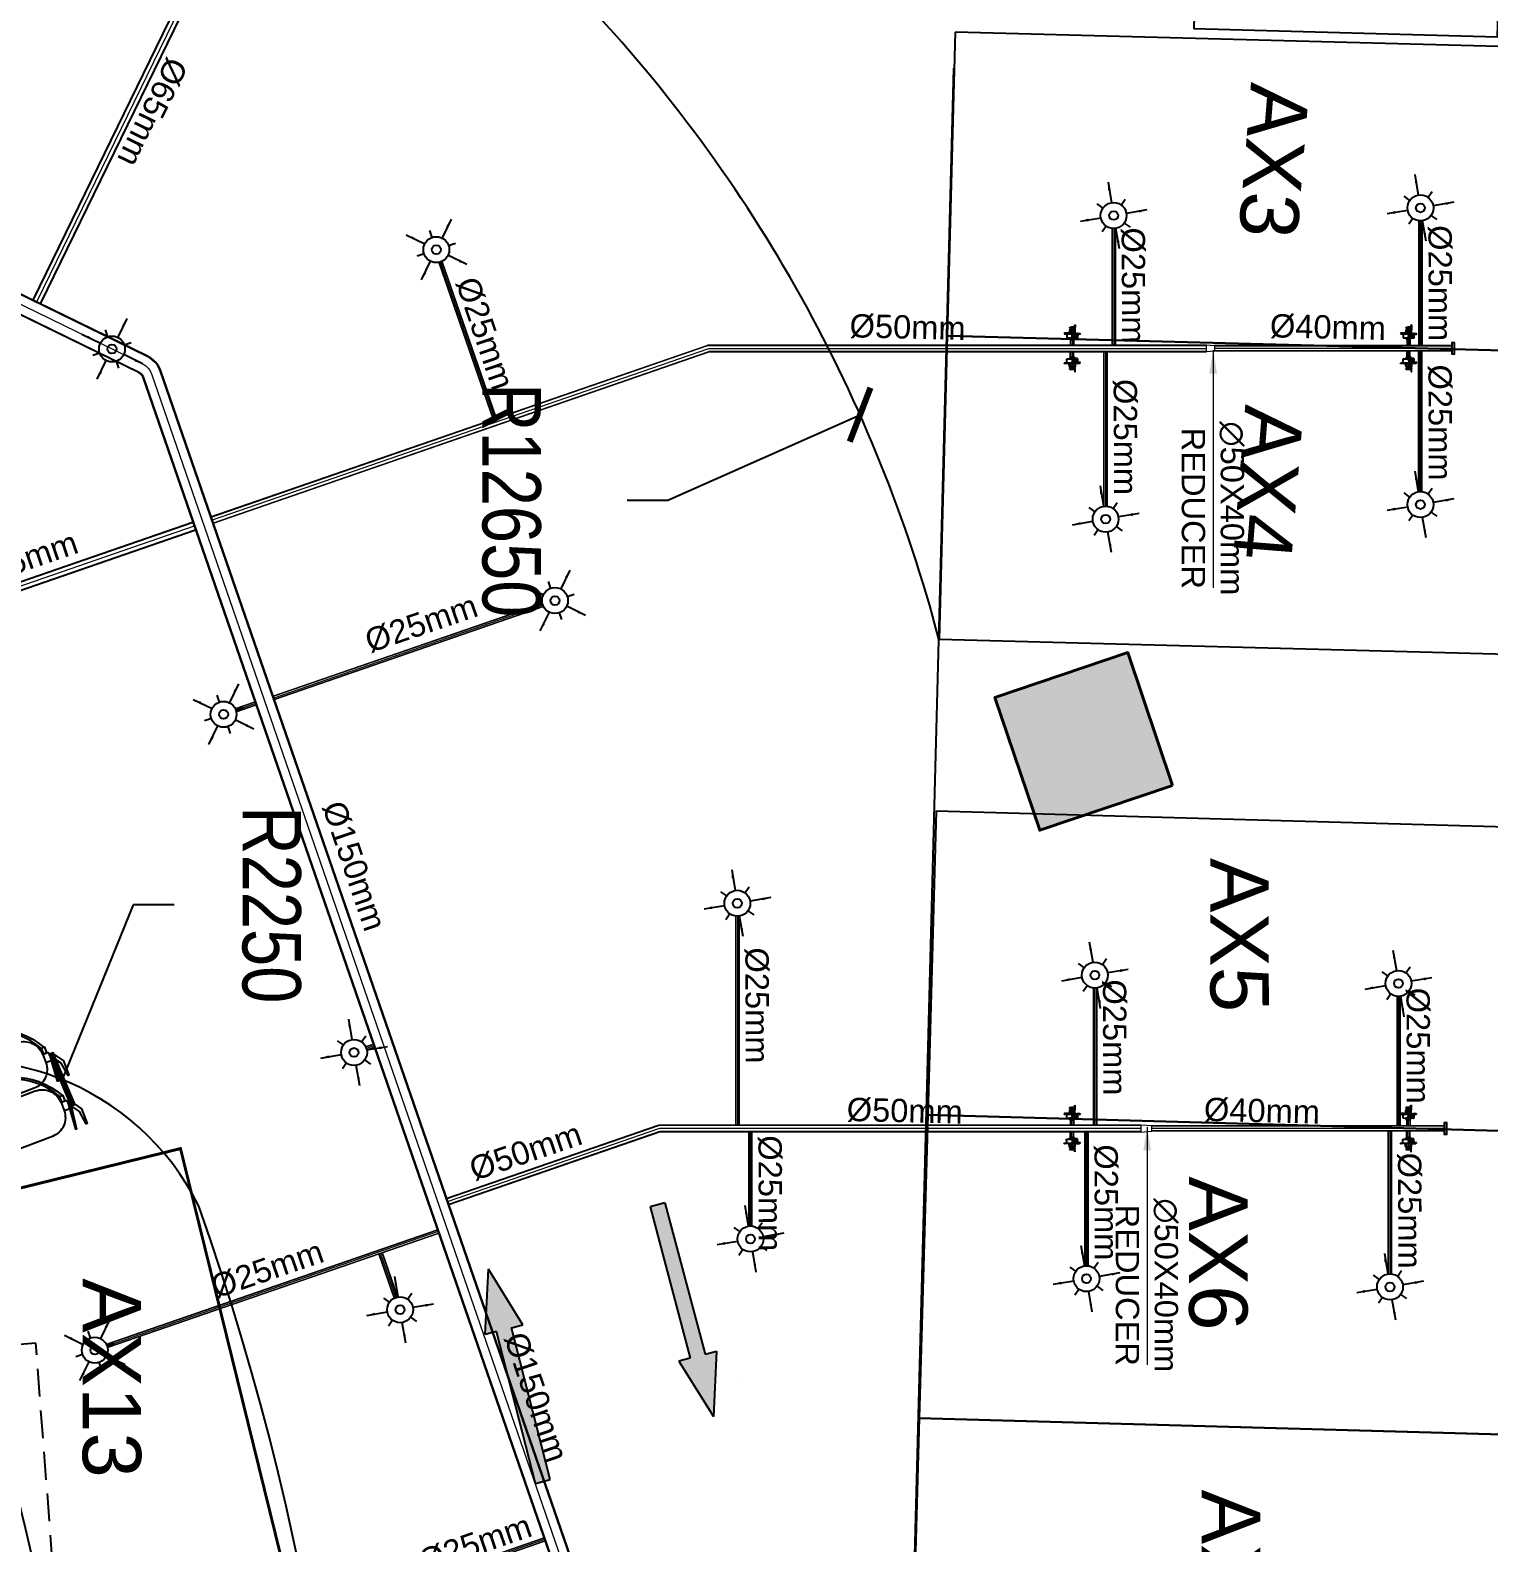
# Model space of a CAD drawing. Header units: inches. Extents: x 257070 to 799932, y -17980 to 269260.
# Drawn here: x 350351 to 362840, y 47336 to 60287 of the extents above; entities that cross this region are included whole.
import ezdxf

# ---------------------------------------------------------------- set-up
doc = ezdxf.new("R2010")
doc.units = ezdxf.units.IN
doc.header["$MEASUREMENT"] = 0
doc.header["$PDMODE"] = 99
doc.header["$PDSIZE"] = 100
doc.linetypes.add('CB_B2_AP$0$Str_00-04$0$HIDDEN4', pattern=[2.38125, 1.5875, -0.79375])
for name, color, linetype in [('0-AES-F-SPRINKLER', 10, 'Continuous'), ('0-F-AES-FIRE EXTINGUISHER', 1, 'Continuous'), ('2 wheeler barrier', 170, 'Continuous'), ('basement1_AP$0$A-_ROAD----_E-_-', 2, 'Continuous'), ('DSP_MISCELANEOUS', 252, 'Continuous'), ('DSP_WALL', 7, 'Continuous'), ('RETAIL', 40, 'Continuous')]:
    doc.layers.add(name, color=color, linetype=linetype)
for name, color, linetype, lineweight in [('0-AES-F-SPRINKLER PIPE', 10, 'Continuous', 15), ('07--DIM-2', 2, 'Continuous', 25), ('E--CONCRETE-4', 4, 'Continuous', 40), ('E--CONCRETE-SHADE', 253, 'Continuous', 20), ('M--TILING-2', 252, 'Continuous', 18)]:
    doc.layers.add(name, color=color, linetype=linetype, lineweight=lineweight)
doc.layers.add('A', color=7, linetype='Continuous', true_color=0x469d8b)
doc.layers.add('D', color=7, linetype='Continuous', true_color=0x0096c5)
doc.styles.add('CG', font='GOTHICB.TTF')
doc.styles.get("Standard").update_dxf_attribs({"font": 'arial.ttf'})
doc.styles.add('TEXT style 175', font='GOTHIC.TTF')
doc.styles.add('TEXT style 75', font='ARIALN.TTF')
doc.dimstyles.new('75', dxfattribs={"dimscale": 1.5, "dimtxt": 200, "dimasz": 113, "dimexe": 113, "dimexo": 0, "dimgap": 25, "dimtad": 0, "dimdec": 0, "dimrnd": 5, "dimzin": 0, "dimdsep": 46, "dimtxsty": 'TEXT style 75', "dimblk": 'ARCHTICK', "dimcen": 0.09, "dimdle": 113, "dimclrd": 8, "dimclre": 8, "dimclrt": 256, "dimadec": 0, "dimazin": 0, "dimtfac": 1, "dimtdec": 0, "dimtofl": 0, "dimtmove": 1, "dimatfit": 3, "dimldrblk": 'OPEN90', "dimfxl": 0, "dimtolj": 1, "dimtzin": 0, "dimarcsym": 0})
doc.dimstyles.new('ISO-25', dxfattribs={"dimtxt": 2.5, "dimasz": 2.5, "dimexe": 1.25, "dimexo": 0.625, "dimtad": 1, "dimtxsty": 'Standard', "dimcen": 2.5, "dimadec": 0, "dimazin": 0, "dimtfac": 1, "dimtmove": 0, "dimatfit": 3, "dimfxl": 1, "dimarcsym": 0})
doc.dimstyles.new('PLUMBING', dxfattribs={"dimscale": 100, "dimtxt": 1.8, "dimasz": 1.6, "dimexe": 1, "dimexo": 1, "dimgap": 0.5, "dimtad": 2, "dimdec": 0, "dimzin": 0, "dimdsep": 46, "dimtxsty": 'Standard', "dimcen": 1, "dimdle": 1, "dimclrd": 7, "dimclre": 7, "dimclrt": 256, "dimadec": 0, "dimazin": 0, "dimtfac": 1, "dimtdec": 0, "dimtmove": 2, "dimatfit": 3, "dimfxl": 1, "dimtolj": 1, "dimtzin": 0, "dimlwd": -1, "dimlwe": -1, "dimarcsym": 0})

# ---------------------------------------------------------------- blocks, each defined once
blk = doc.blocks.new('axa parking')
at = {"layer": 'RETAIL', "color": 8}
blk.add_lwpolyline([(-98837, 1157627), (-96237, 1157627), (-96237, 1162827), (-98837, 1162827)], close=True, dxfattribs=at)
blk = doc.blocks.new('_ArchTick')
at = {"color": 0, "linetype": 'ByBlock', "const_width": 0.15}
blk.add_lwpolyline([(-0.5, -0.5), (0.5, 0.5)], dxfattribs=at)
blk = doc.blocks.new('*D357')
at = {"layer": '07--DIM-2', "color": 251, "lineweight": -2, "ltscale": 1000, "transparency": 16777216}
for p, q in [((351232, 52798), (350624, 51302)), ((351582, 52798), (351232, 52798)), ((349774, 49210), (349774, 49210)), ((349774, 49210), (349774, 49210))]:
    blk.add_line(p, q, dxfattribs=at)
at = {"layer": 'DEFPOINTS', "color": 0, "ltscale": 1000, "transparency": 16777216}
for p in [(350624, 51302, 0), (349774, 49210, 0)]:
    blk.add_point(p, dxfattribs=at)
at = {"layer": '07--DIM-2', "color": 251, "lineweight": -2, "ltscale": 1000, "transparency": 16777216, "xscale": 350, "yscale": 350, "zscale": 350, "rotation": 247.8817463616638}
blk.add_blockref('_ArchTick', (350624, 51302), dxfattribs=at)
at = {"layer": '07--DIM-2', "ltscale": 1000, "transparency": 16777216, "insert": (352415, 52798), "char_height": 500, "attachment_point": 5, "rotation": 270, "style": 'TEXT style 75'}
blk.add_mtext('\\A1;R2250', dxfattribs=at)
blk = doc.blocks.new('_Open90')
at = {"color": 0, "linetype": 'ByBlock', "lineweight": -2}
for p, q in [((-0.5, 0.5), (0, 0)), ((0, 0), (-1, 0)), ((0, 0), (-0.5, -0.5))]:
    blk.add_line(p, q, dxfattribs=at)
blk = doc.blocks.new('*D362')
at = {"layer": '07--DIM-2', "color": 251, "lineweight": -2, "ltscale": 1000, "transparency": 16777216}
for p, q in [((355812, 56262), (357457, 56995)), ((355462, 56262), (355812, 56262))]:
    blk.add_line(p, q, dxfattribs=at)
at = {"layer": 'DEFPOINTS', "color": 0, "ltscale": 1000, "transparency": 16777216}
for p in [(357457, 56995, 0), (345904, 51852, 0)]:
    blk.add_point(p, dxfattribs=at)
at = {"layer": '07--DIM-2', "color": 251, "lineweight": -2, "ltscale": 1000, "transparency": 16777216, "xscale": 350, "yscale": 350, "zscale": 350, "rotation": 23.99701041078941}
blk.add_blockref('_ArchTick', (357457, 56995), dxfattribs=at)
at = {"layer": '07--DIM-2', "ltscale": 1000, "transparency": 16777216, "insert": (354470, 56262), "char_height": 500, "attachment_point": 5, "rotation": 270, "style": 'TEXT style 75'}
blk.add_mtext('\\A1;R12650', dxfattribs=at)
blk = doc.blocks.new('basement1_AP$0$AR-DIR-A')
h = blk.add_hatch()
h.set_pattern_fill('ANSI31', color=8)
h.paths.add_polyline_path([(158, -458), (26, -458), (26, -1800), (-74, -1800), (92, -2335), (258, -1800), (158, -1800)])
at = {"layer": 'DSP_MISCELANEOUS', "color": 8}
for p, q in [((158, -458), (26, -458)), ((26, -458), (26, -1800)), ((158, -458), (158, -1800)), ((26, -1800), (-74, -1800)), ((-74, -1800), (92, -2335)), ((258, -1800), (92, -2335)), ((158, -1800), (258, -1800))]:
    blk.add_line(p, q, dxfattribs=at)
blk = doc.blocks.new('A$C3CA070F1')
at = {"layer": '0-AES-F-SPRINKLER'}
h = blk.add_hatch(dxfattribs=at)
h.set_pattern_fill('ANSI31', color=3, scale=0.196883, angle=-34.2335, style=0)
h.set_pattern_definition([(100.766483, (49937.1607, 174049.7081), (1.474466316, 0.280375668), [])])
edge = h.paths.add_edge_path()
edge.add_line((-1, 85), (-1, 84))
edge.add_line((-1, 84), (-6, 84))
edge.add_ellipse((-7, 82), major_axis=(-1.42, -0.27), ratio=1, start_angle=257, end_angle=315)
edge.add_line((-8, 83), (-15, 72))
edge.add_ellipse((-12, 70), major_axis=(-4.25, -0.81), ratio=1, start_angle=-45, end_angle=45)
edge.add_line((-14, 66), (14, 47))
edge.add_line((14, 47), (13, 46))
edge.add_line((13, 46), (-15, 65))
edge.add_ellipse((-12, 70), major_axis=(-5.52, -1.05), ratio=1, start_angle=-45, end_angle=45, ccw=False)
edge.add_line((-16, 73), (-9, 84))
edge.add_ellipse((-7, 82), major_axis=(-2.69, -0.51), ratio=1, start_angle=257, end_angle=315, ccw=False)
edge.add_line((-6, 85), (-1, 85))
h = blk.add_hatch(dxfattribs=at)
h.set_pattern_fill('ANSI31', color=3, scale=0.196883, angle=-124.2335, style=0)
h.set_pattern_definition([(190.766483, (49937.1607, 174049.7081), (-0.280375668, 1.474466316), [])])
edge = h.paths.add_edge_path()
edge.add_line((-1, 54), (7, 48))
edge.add_line((7, 48), (8, 49))
edge.add_line((8, 49), (0, 55))
edge.add_ellipse((-2, 52), major_axis=(-0.69, 3.63), ratio=1, start_angle=315, end_angle=405)
edge.add_line((-6, 54), (-14, 41))
edge.add_ellipse((-11, 39), major_axis=(-0.69, 3.63), ratio=1, start_angle=45, end_angle=135)
edge.add_line((-13, 36), (-9, 33))
edge.add_ellipse((-10, 32), major_axis=(-0.27, 1.42), ratio=1, start_angle=225, end_angle=315, ccw=False)
edge.add_line((-9, 31), (-10, 30))
edge.add_line((-10, 30), (-8, 29))
edge.add_line((-8, 29), (-7, 30))
edge.add_ellipse((-10, 32), major_axis=(-3.3, -0.63), ratio=1, start_angle=135, end_angle=225)
edge.add_line((-8, 35), (-12, 38))
edge.add_ellipse((-11, 39), major_axis=(-1.75, -0.33), ratio=1, start_angle=-45, end_angle=45, ccw=False)
edge.add_line((-13, 40), (-4, 53))
edge.add_ellipse((-2, 52), major_axis=(-1.75, -0.33), ratio=1, start_angle=225, end_angle=315, ccw=False)
at = {"layer": '0-AES-F-SPRINKLER', "color": 3}
for p, q in [((-98, 39), (-97, 43)), ((-98, 38), (-98, 39)), ((-98, 39), (-98, 39)), ((-98, 39), (-98, 39)), ((-98, 37), (-98, 38)), ((-98, 38), (-98, 38)), ((-98, 38), (-98, 38)), ((-98, 38), (-98, 38)), ((-98, 38), (-98, 38)), ((-98, 38), (-98, 38)), ((-98, 38), (-98, 38)), ((-98, 38), (-98, 38)), ((-98, 38), (-98, 38)), ((-98, 38), (-98, 38)), ((-96, 37), (-98, 37)), ((-98, 37), (-98, 37)), ((-98, 37), (-98, 37)), ((-98, 37), (-98, 37)), ((-98, 37), (-98, 37)), ((-98, 37), (-98, 37)), ((-98, 37), (-98, 37)), ((-98, 37), (-98, 37)), ((-98, 37), (-98, 37)), ((-98, 37), (-98, 37)), ((-98, 37), (-98, 37)), ((-98, 37), (-98, 37)), ((-98, 37), (-98, 37)), ((-98, 37), (-98, 37)), ((-98, 37), (-98, 37)), ((-98, 37), (-98, 37)), ((-98, 37), (-98, 37)), ((-97, 37), (-98, 37)), ((-98, 37), (-98, 37)), ((-98, 37), (-98, 37)), ((-98, 37), (-98, 37)), ((-98, 37), (-98, 37)), ((-98, 37), (-98, 37)), ((-98, 37), (-98, 37)), ((-98, 37), (-98, 37)), ((-98, 37), (-98, 37)), ((-98, 37), (-98, 37)), ((-98, 37), (-98, 37)), ((-98, 37), (-98, 37)), ((-98, 37), (-98, 37)), ((-98, 37), (-98, 37)), ((-97, 45), (-79, 71)), ((-96, 40), (-97, 40)), ((-97, 40), (-97, 40)), ((-97, 40), (-97, 40)), ((-97, 40), (-97, 39)), ((-97, 39), (-97, 39)), ((-97, 39), (-97, 39)), ((-97, 39), (-97, 39)), ((-97, 39), (-97, 39)), ((-97, 39), (-97, 39)), ((-97, 39), (-97, 39)), ((-97, 39), (-97, 39)), ((-97, 39), (-97, 38)), ((-97, 38), (-97, 38)), ((-97, 38), (-97, 38)), ((-97, 38), (-97, 38)), ((-97, 38), (-97, 38)), ((-97, 38), (-97, 38)), ((-97, 38), (-97, 38)), ((-97, 38), (-97, 38)), ((-97, 38), (-97, 38)), ((-97, 38), (-97, 38)), ((-97, 38), (-97, 38)), ((-97, 38), (-97, 37)), ((-97, 37), (-97, 37)), ((-97, 37), (-97, 37)), ((-97, 37), (-97, 37)), ((-95, 46), (-96, 42)), ((-96, 42), (-96, 42)), ((-96, 42), (-96, 41)), ((-96, 41), (-96, 41)), ((-96, 41), (-96, 41)), ((-96, 41), (-96, 41)), ((-96, 41), (-96, 41)), ((-96, 41), (-96, 41)), ((-96, 41), (-96, 41)), ((-96, 41), (-96, 41)), ((-96, 41), (-96, 41)), ((-96, 41), (-96, 40)), ((-96, 40), (-96, 40)), ((-96, 40), (-96, 40)), ((-96, 40), (-96, 40)), ((-96, 40), (-96, 40)), ((-95, 37), (-96, 37)), ((-96, 37), (-96, 37)), ((-96, 37), (-96, 37)), ((-96, 37), (-96, 37)), ((-96, 37), (-96, 37)), ((-94, 38), (-95, 38)), ((-95, 38), (-95, 38)), ((-95, 38), (-95, 38)), ((-95, 38), (-95, 38)), ((-95, 38), (-95, 38)), ((-95, 38), (-95, 38)), ((-95, 38), (-95, 38)), ((-95, 38), (-95, 38)), ((-95, 38), (-95, 38)), ((-95, 38), (-95, 37)), ((-95, 37), (-95, 37)), ((-95, 37), (-95, 37)), ((-95, 37), (-95, 37)), ((-95, 37), (-95, 37)), ((-95, 37), (-95, 37)), ((-95, 37), (-95, 37)), ((-95, 37), (-95, 37)), ((-95, 37), (-95, 37)), ((-95, 37), (-95, 37)), ((-95, 37), (-95, 37)), ((-95, 37), (-95, 37)), ((-95, 37), (-95, 37)), ((-95, 37), (-95, 37)), ((-95, 37), (-95, 37)), ((-95, 37), (-95, 37)), ((-95, 37), (-95, 37)), ((-94, 88), (-93, 90)), ((-72, 73), (-94, 88)), ((-94, 43), (-94, 48)), ((-93, 43), (-94, 43)), ((-94, 43), (-94, 43)), ((-94, 43), (-94, 43)), ((-94, 43), (-94, 43)), ((-94, 43), (-94, 43)), ((-94, 43), (-94, 41)), ((-94, 43), (-94, 43)), ((-94, 43), (-94, 43)), ((-94, 43), (-94, 43)), ((-94, 43), (-94, 43)), ((-94, 43), (-94, 43)), ((-94, 43), (-94, 43)), ((-94, 43), (-94, 43)), ((-94, 43), (-94, 43)), ((-94, 43), (-94, 43)), ((-94, 43), (-94, 43)), ((-94, 43), (-94, 43)), ((-94, 41), (-94, 41)), ((-94, 41), (-94, 41)), ((-94, 41), (-94, 41)), ((-94, 41), (-94, 41)), ((-94, 41), (-94, 41)), ((-94, 41), (-94, 41)), ((-94, 41), (-94, 41)), ((-94, 41), (-94, 40)), ((-94, 40), (-94, 40)), ((-94, 40), (-94, 40)), ((-94, 40), (-94, 40)), ((-94, 40), (-94, 40)), ((-94, 40), (-94, 40)), ((-94, 40), (-94, 40)), ((-94, 40), (-94, 40)), ((-94, 40), (-94, 39)), ((-94, 39), (-94, 39)), ((-94, 39), (-94, 39)), ((-94, 39), (-94, 39)), ((-94, 39), (-94, 39)), ((-94, 39), (-94, 39)), ((-94, 39), (-94, 39)), ((-94, 39), (-94, 39)), ((-94, 39), (-94, 38)), ((-93, 90), (-59, 67)), ((-93, 47), (-93, 49)), ((-91, 47), (-93, 43)), ((-93, 46), (-93, 47)), ((-92, 46), (-93, 46)), ((-93, 46), (-93, 46)), ((-93, 46), (-93, 46)), ((-93, 46), (-93, 46)), ((-93, 46), (-93, 46)), ((-93, 46), (-93, 46)), ((-93, 46), (-93, 46)), ((-93, 46), (-93, 46)), ((-93, 46), (-93, 46)), ((-93, 46), (-93, 46)), ((-93, 46), (-93, 46)), ((-93, 46), (-93, 46)), ((-93, 46), (-93, 46)), ((-93, 46), (-93, 46)), ((-93, 46), (-93, 46)), ((-93, 46), (-93, 46)), ((-93, 46), (-93, 46)), ((-93, 46), (-93, 46)), ((-93, 46), (-93, 46)), ((-93, 46), (-93, 46)), ((-91, 42), (-93, 43)), ((-93, 43), (-93, 43)), ((-93, 43), (-93, 43)), ((-93, 43), (-93, 43)), ((-93, 43), (-93, 43)), ((-93, 43), (-93, 43)), ((-93, 43), (-93, 43)), ((-93, 43), (-93, 43)), ((-93, 43), (-93, 43)), ((-93, 43), (-93, 43)), ((-93, 43), (-93, 43)), ((-93, 43), (-93, 43)), ((-93, 43), (-93, 43)), ((-93, 43), (-93, 43)), ((-93, 43), (-93, 43)), ((-93, 43), (-93, 43)), ((-93, 43), (-93, 43)), ((-93, 43), (-93, 43)), ((-93, 43), (-93, 43)), ((-93, 43), (-93, 43)), ((-93, 43), (-93, 43)), ((-93, 43), (-93, 43)), ((-93, 43), (-93, 43)), ((-85, 66), (-92, 55)), ((-90, 50), (-92, 46)), ((-92, 46), (-92, 46)), ((-92, 46), (-92, 46)), ((-92, 46), (-92, 46)), ((-92, 46), (-92, 46)), ((-92, 46), (-92, 46)), ((-90, 47), (-91, 47)), ((-90, 43), (-91, 42)), ((-91, 42), (-91, 42)), ((-91, 42), (-91, 42)), ((-91, 42), (-91, 42)), ((-91, 42), (-91, 42)), ((-91, 42), (-91, 42)), ((-91, 42), (-91, 42)), ((-91, 42), (-91, 42)), ((-91, 42), (-91, 42)), ((-91, 42), (-91, 42)), ((-91, 42), (-91, 42)), ((-91, 42), (-91, 42)), ((-91, 42), (-91, 42)), ((-91, 42), (-91, 42)), ((-91, 42), (-91, 42)), ((-91, 42), (-91, 42)), ((-88, 57), (-90, 49)), ((-89, 54), (-90, 51)), ((-90, 50), (-90, 50)), ((-88, 47), (-90, 43)), ((-90, 47), (-88, 47)), ((-90, 43), (-90, 43)), ((-90, 43), (-90, 43)), ((-90, 43), (-90, 43)), ((-89, 55), (-89, 55)), ((-88, 46), (-88, 47)), ((-87, 59), (-87, 59)), ((-87, 59), (-87, 59)), ((-86, 57), (-87, 49)), ((-87, 49), (-83, 28)), ((-85, 58), (-85, 58)), ((-77, 43), (-85, 49)), ((-83, 28), (-60, 9)), ((-77, 70), (-82, 63)), ((-80, 66), (-82, 67)), ((-45, 31), (-81, -23)), ((-78, 63), (-80, 65)), ((-79, 71), (-77, 70)), ((-71, 26), (-79, 31)), ((-57, 13), (-79, 28)), ((-70, 64), (-78, 63)), ((-78, -29), (-40, 27)), ((-69, 55), (-75, 59)), ((-66, 54), (-74, 42)), ((-74, 42), (-71, 26)), ((-73, 44), (-71, 43)), ((-69, 47), (-72, 43)), ((-71, 43), (-70, 43)), ((-71, 26), (-55, 15)), ((-70, 43), (-66, 49)), ((-66, 50), (-68, 52)), ((-61, 65), (-67, 69)), ((-62, 66), (-67, 65)), ((-50, 57), (-66, 54)), ((-66, 49), (-66, 50)), ((-47, 28), (-63, 40)), ((-59, 67), (-61, 65)), ((-57, 67), (-60, 66)), ((-60, 44), (-42, 32)), ((-50, 57), (-58, 62)), ((-19, 46), (-57, 67)), ((-17, 37), (-55, 63)), ((-29, 42), (-50, 57)), ((-13, 9), (-45, 31)), ((-36, 42), (-44, 30)), ((-43, 33), (-35, 46)), ((-39, -30), (-13, 9)), ((-37, 25), (-28, 38)), ((-35, 41), (-36, 42)), ((-32, 32), (-35, 39)), ((-30, 52), (-16, 73)), ((-29, 20), (-17, 37)), ((-28, 38), (-26, 40)), ((-21, 32), (-28, 37)), ((-23, 16), (-12, 33)), ((-1, 26), (-23, -9)), ((-22, 15), (-12, 31)), ((-9, 32), (-21, 14)), ((2, 24), (-20, -11)), ((-20, -8), (-1, 22)), ((-17, 37), (-19, 46)), ((-19, 13), (-10, 29)), ((-7, 30), (-18, 12)), ((-17, 37), (-17, 37)), ((4, 22), (-17, -13)), ((-17, -10), (1, 20)), ((-16, 73), (-9, 84)), ((-16, 11), (-7, 27)), ((-8, 83), (-15, 72)), ((13, 46), (-15, 65)), ((-4, 28), (-15, 10)), ((-1, 84), (-14, 66)), ((-14, 66), (14, 47)), ((-6, 54), (-14, 41)), ((-12, 33), (-14, 33)), ((-14, -15), (7, 20)), ((-14, -12), (4, 18)), ((-13, 40), (-4, 53)), ((-13, 36), (-9, 33)), ((-13, 9), (-4, 24)), ((-2, 34), (-12, 41)), ((-8, 35), (-12, 38)), ((-12, 31), (-12, 33)), ((-9, 32), (-12, 31)), ((7, 16), (-11, -13)), ((-10, 29), (-9, 32)), ((-9, 31), (-10, 30)), ((-7, 30), (-10, 29)), ((-10, 30), (-8, 29)), ((9, 17), (-10, -14)), ((-9, -13), (9, 13)), ((-8, 29), (-7, 30)), ((8, 49), (-7, 27)), ((-7, 27), (-7, 30)), ((-4, 28), (-7, 27)), ((-6, 85), (-1, 85)), ((-1, 84), (-6, 84)), ((5, 44), (-5, 51)), ((-4, 24), (-4, 28)), ((-1, 26), (-4, 24)), ((-1, 85), (-1, 84)), ((-1, 54), (7, 48)), ((13, 46), (-1, 25)), ((-1, 22), (-1, 26)), ((2, 24), (-1, 22)), ((8, 49), (0, 55)), ((1, 20), (2, 24)), ((4, 22), (1, 20)), ((4, 18), (4, 22)), ((7, 20), (4, 18)), ((7, 48), (8, 49)), ((7, 16), (7, 20)), ((9, 17), (7, 16)), ((9, 15), (9, 17)), ((14, 47), (13, 46)), ((-82, -25), (-80, -30)), ((-80, -30), (-78, -29)), ((-66, -11), (-39, -30)), ((-23, -7), (-23, -9)), ((-23, -9), (-20, -8)), ((-20, -8), (-20, -11)), ((-20, -11), (-17, -10)), ((-17, -10), (-17, -13)), ((-17, -13), (-14, -12)), ((-14, -12), (-14, -15)), ((-14, -15), (-11, -13)), ((-11, -13), (-11, -14)), ((-11, -14), (-11, -14))]:
    blk.add_line(p, q, dxfattribs=at)
for centre, major_axis, start_param, end_param in [((-95, 43), (-0.41, 2.13), 0.784914, 1.034983), ((-95, 43), (-2.74, -0.52), -0.560204, -0.324923), ((-93, 46), (-0.51, 2.68), 0.787914, 1.247507), ((-93, 48), (-1.75, -0.33), -0.775969, -0.160442), ((-91, 54), (-0.29, 1.52), 0.785398, 2.356194), ((-92, 49), (-0.33, 1.74), 0.791774, 1.412986), ((-89, 55), (-0.103, 0.54), 0.916881, 1.969618), ((-93, 51), (-3.09, -0.59), 2.526084, 2.789089), ((-95, 50), (-5.72, -1.09), 2.374727, 2.798549), ((-91, 55), (-0.33, 1.74), 4.197625, 4.773282), ((-84, 57), (-3.79, -0.72), -0.784768, -0.363877), ((-93, 50), (-5.72, -1.09), 2.377207, 2.798549), ((-80, 54), (-1.57, 8.26), 0.010205, 0.785398), ((-84, 56), (-0.35, 1.85), 0.785501, 1.132999), ((-83, 65), (-1.52, -0.29), 3.926991, 5.497787), ((-80, 54), (-5.9, -1.12), 4.155645, 5.497787), ((-80, 54), (-8.26, -1.57), 4.155621, 4.722594), ((-75, 68), (-8.26, -1.57), 1.014052, 3.151797), ((-75, 63), (-2.79, -0.53), -0.113999, 0.093951), ((-75, 68), (-1.12, 5.9), 2.584882, 5.497787), ((-75, 46), (-0.53, 2.79), 2.356194, 3.926991), ((-75, 68), (-1.57, 8.26), 4.722594, 5.497787), ((-70, 53), (-2.79, -0.53), 2.356194, 3.926991), ((-65, 44), (-3.72, -0.71), -0.403281, 1.321745), ((-65, 44), (-0.71, 3.72), 4.96144, 6.686466), ((-65, 37), (-0.56, 2.96), 5.497794, 6.034125), ((-59, 47), (-2.96, -0.56), 0.24906, 0.785391), ((-60, 60), (-2.83, -0.54), 3.926991, 4.712389), ((-33, 40), (-0.45, 2.36), 0.803442, 1.867502), ((-30, 39), (-2.79, -0.53), 2.356194, 3.926991), ((-24, 39), (-0.53, 2.79), 5.497787, 7.068583), ((-12, 70), (-5.52, -1.05), -0.785398, 0.785398), ((-15, 35), (-0.54, 2.83), 0.785398, 3.403392), ((-12, 70), (-4.25, -0.81), -0.785398, 0.785398), ((-11, 39), (-0.69, 3.63), 0.785398, 2.356194), ((-11, 39), (-1.75, -0.33), -0.785398, 0.785398), ((-7, 82), (-2.69, -0.51), 4.485496, 5.497787), ((-10, 32), (-0.27, 1.42), 3.926991, 5.497787), ((-7, 82), (-1.42, -0.27), 4.485496, 5.497787), ((-10, 32), (-3.3, -0.63), 2.356194, 3.926991), ((-2, 52), (-0.69, 3.63), 5.497787, 7.068583), ((-2, 52), (-1.75, -0.33), 3.926991, 5.497787), ((6, 14), (-0.54, 2.83), 3.926991, 4.712389), ((-79, -24), (-0.51, 2.69), 0.785398, 1.797689), ((-11, -11), (-2.83, -0.54), 1.570796, 2.356194)]:
    blk.add_ellipse(centre, major_axis=major_axis, ratio=1, start_param=start_param, end_param=end_param, dxfattribs=at)
at = {"layer": '0-AES-F-SPRINKLER', "color": 3, "extrusion": (0, 0, -1)}
for centre, major_axis, start_param, end_param in [((-86, 47), (-0.53, 2.79), -0.113999, 0.785398), ((-77, 34), (-0.54, 2.83), 3.926991, 4.712389)]:
    blk.add_ellipse(centre, major_axis=major_axis, ratio=1, start_param=start_param, end_param=end_param, dxfattribs=at)
blk = doc.blocks.new('A$C38B57D14')
at = {"color": 1}
for points in [[(331, 896), (325, 904), (325, 916), (402, 968), (508, 968), (508, 962), (412, 947), (356, 908), (345, 896), (331, 896)], [(356, 908), (519, 886), (518, 881), (345, 896)]]:
    blk.add_lwpolyline(points, dxfattribs=at)
blk.add_lwpolyline([(270, 858, 0.380099), (48, 245), (37, 237, -0.385151), (270, 877)], format="xyb", dxfattribs=at)
for points in [[(311, 851), (370, 851, -0.414214), (507, 714), (507, 42), (174, 42), (174, 714, -0.414214)], [(311, 851), (370, 851), (370, 882, 0.414214), (356, 896), (325, 896, 0.414214), (311, 882)], [(161, 42), (521, 42, -0.414214), (529, 34), (529, 0), (153, 0), (153, 34, -0.414214)]]:
    blk.add_lwpolyline(points, format="xyb", close=True, dxfattribs=at)
for points in [[(311, 882), (270, 882), (270, 856), (311, 856)], [(325, 896), (356, 896), (356, 921), (325, 921)], [(35, 235), (51, 247), (89, 211), (55, 187)]]:
    blk.add_lwpolyline(points, close=True, dxfattribs=at)
blk.add_circle((341, 908), 7.79, dxfattribs=at)
at = {"color": 7, "style": 'CG'}
blk.add_text('ABC', height=88.5, dxfattribs=at).set_placement((211, 364))
blk = doc.blocks.new('A$C1C2B0A82')
at = {"color": 1}
for points in [[(414, 1120), (407, 1130), (407, 1145), (503, 1209), (635, 1209), (636, 1202), (516, 1184), (446, 1135), (431, 1120), (414, 1120)], [(446, 1135), (649, 1108), (648, 1102), (431, 1120)]]:
    blk.add_lwpolyline(points, dxfattribs=at)
blk.add_lwpolyline([(338, 1073, 0.380099), (61, 306), (47, 296, -0.385151), (338, 1096)], format="xyb", dxfattribs=at)
for points in [[(389, 1064), (463, 1064, -0.414214), (634, 893), (634, 52), (218, 52), (218, 893, -0.414214)], [(389, 1064), (463, 1064), (463, 1103, 0.414214), (446, 1120), (407, 1120, 0.414214), (389, 1103)], [(201, 52), (651, 52, -0.414214), (661, 42), (661, 0), (191, 0), (191, 42, -0.414214)]]:
    blk.add_lwpolyline(points, format="xyb", close=True, dxfattribs=at)
for points in [[(389, 1103), (338, 1103), (338, 1070), (389, 1070)], [(407, 1120), (446, 1120), (446, 1151), (407, 1151)], [(44, 294), (64, 308), (111, 264), (69, 234)]]:
    blk.add_lwpolyline(points, close=True, dxfattribs=at)
blk.add_circle((426, 1135), 9.74, dxfattribs=at)
at = {"color": 7, "style": 'CG'}
blk.add_text('co2', height=110.6, dxfattribs=at).set_placement((264, 455))
blk = doc.blocks.new('*U603')
at = {"layer": '0-AES-F-SPRINKLER'}
for p, q in [((171672, 56809), (171672, 56871)), ((171562, 56699), (171500, 56699)), ((171783, 56699), (171845, 56699)), ((171672, 56588), (171672, 56526))]:
    blk.add_line(p, q, dxfattribs=at)
for radius in [111, 37.8]:
    blk.add_circle((171672, 56699), radius, dxfattribs=at)
at = {"layer": '0-AES-F-SPRINKLER PIPE'}
for points, override in [([(171468, 56903), (171594, 56777)], {"dimasz": 70, "dimtad": 0, "dimfxl": 13, "dimarcsym": 1}), ([(171877, 56903), (171751, 56777)], {"dimasz": 70, "dimtad": 0, "dimfxl": 13, "dimarcsym": 1}), ([(171468, 56494), (171594, 56620)], {"dimasz": 70, "dimtad": 0, "dimfxl": 13, "dimarcsym": 1}), ([(171877, 56494), (171751, 56620)], {"dimasz": 70, "dimgap": 0.625, "dimtad": 0, "dimfxl": 13, "dimarcsym": 1})]:
    blk.add_leader(points, dimstyle='ISO-25', override=override, dxfattribs=at)

msp = doc.modelspace()

# ---------------------------------------------------------------- hatches: boundary and pattern name
at = {"layer": 'E--CONCRETE-SHADE'}
msp.add_hatch(color=8, dxfattribs=at).paths.add_polyline_path([(360132.8, 53820.4), (359749.1, 54957.5), (358612.1, 54573.8), (358995.8, 53436.8)])

# ---------------------------------------------------------------- linework, layer by layer
at = {"layer": '0-AES-F-SPRINKLER PIPE', "ltscale": 1000}
for points in [[(362830, 65665.8), (354183.7, 65665.8, 0.2867798), (354090.6, 65607.7), (350372.1, 57981)], [(362830, 65659.8), (354183.7, 65659.8, 0.2867798), (354096, 65605), (350377.5, 57978.4)], [(362830, 65627.3), (354183.7, 65627.3, 0.2867798), (354125.2, 65590.8), (350406.7, 57964.1)], [(362830, 65594.8), (354183.7, 65594.8, 0.2867798), (354154.5, 65576.5), (350435.9, 57949.9)], [(362830, 65588.8), (354183.7, 65588.8, 0.2867798), (354159.8, 65573.9), (350441.3, 57947.3)]]:
    msp.add_lwpolyline(points, format="xyb", dxfattribs=at)
at = {"layer": '0-AES-F-SPRINKLER PIPE', "ltscale": 1000, "elevation": 0}
for points in [[(347688.4, 59197.7), (351314.4, 57429.8, -0.198641), (351390.4, 57343.9), (356479.7, 42619.6, -0.1609797), (356481, 42525.5), (352235.1, 29069.9, -0.1582105), (352181.4, 28994.5), (351046.4, 28153.9)], [(347721.3, 59265.1), (351347.3, 57497.2, -0.198641), (351461.3, 57368.4), (356550.6, 42644.1, -0.1609797), (356552.5, 42502.9), (352306.7, 29047.4, -0.1582105), (352226, 28934.3), (351091, 28093.6)], [(347724.5, 59271.9), (351350.5, 57503.9, -0.198641), (351468.4, 57370.9), (356557.7, 42646.6, -0.1609797), (356559.7, 42500.7), (352313.8, 29045.1, -0.1582105), (352230.5, 28928.2), (351095.5, 28087.6)], [(347652.2, 59123.6), (351278.2, 57355.6, -0.198641), (351312.4, 57317), (356401.7, 42592.7, -0.1609797), (356402.3, 42550.3), (352156.5, 29094.8, -0.1582105), (352132.3, 29060.8), (350997.3, 28220.2)], [(347655.5, 59130.3), (351281.5, 57362.4, -0.198641), (351319.5, 57319.4), (356408.8, 42595.1, -0.1609797), (356409.5, 42548.1), (352163.6, 29092.5, -0.1582105), (352136.7, 29054.8), (351001.7, 28214.1)], [(351893, 56119.6), (356143.7, 57588.8, -0.0833885), (356169.8, 57593.2), (360424.5, 57593.2)], [(351894.6, 56114.8), (356145.3, 57584, -0.0833885), (356169.8, 57588.2), (360424.5, 57588.2)], [(351902.8, 56091.2), (356153.5, 57560.4, -0.0833885), (356169.8, 57563.2), (360424.5, 57563.2)], [(351910.9, 56067.6), (356161.7, 57536.8, -0.0833885), (356169.8, 57538.2), (360424.5, 57538.2)], [(351912.6, 56062.9), (356163.3, 57532.1, -0.0833885), (356169.8, 57533.2), (360424.5, 57533.2)], [(359859.7, 50912.9), (355747.4, 50912.9, 0.0833885), (355721.2, 50908.5), (353919.9, 50285.9)], [(359859.7, 50907.9), (355747.4, 50907.9, 0.0833885), (355722.9, 50903.8), (353921.5, 50281.2)], [(359859.7, 50882.9), (355747.4, 50882.9, 0.0833885), (355731, 50880.2), (353929.7, 50257.6)], [(359859.7, 50857.9), (355747.4, 50857.9, 0.0833885), (355739.2, 50856.5), (353937.9, 50233.9)], [(359859.7, 50852.9), (355747.4, 50852.9, 0.0833885), (355740.8, 50851.8), (353939.5, 50229.2)]]:
    msp.add_lwpolyline(points, format="xyb", dxfattribs=at)
for points in [[(359613.1, 58590.3), (359613.1, 57593.2)], [(359616.1, 58589.9), (359616.1, 57593.2)], [(359628.6, 58589.2), (359628.6, 57593.2)], [(359641.1, 58589.9), (359641.1, 57593.2)], [(359644.1, 58590.3), (359644.1, 57593.2)], [(362240.1, 58655.8), (362240.1, 57587.2)], [(362243.1, 58655.5), (362243.1, 57587.2)], [(362255.6, 58654.8), (362255.6, 57587.2)], [(362268.1, 58655.5), (362268.1, 57587.2)], [(362271.1, 58655.8), (362271.1, 57587.2)], [(354314, 56956.4), (353849.7, 58299.9)], [(354316.9, 56957.4), (353852.6, 58300.5)], [(354328.7, 56961.4), (353864.7, 58303.9)], [(354340.5, 56965.5), (353876.3, 58308.6)], [(354343.3, 56966.5), (353879, 58310)], [(359256.9, 57637.6), (359256.9, 57587.2)], [(359259.9, 57637.5), (359259.9, 57587.2)], [(359272.4, 57637.2), (359272.4, 57587.2)], [(359284.9, 57636.8), (359284.9, 57587.2)], [(359287.9, 57636.7), (359287.9, 57587.2)], [(362137.4, 57637.6), (362137.4, 57587.2)], [(362140.4, 57637.5), (362140.4, 57587.2)], [(362152.9, 57637.2), (362152.9, 57587.2)], [(362165.4, 57636.8), (362165.4, 57587.2)], [(362168.4, 57636.7), (362168.4, 57587.2)], [(359256.9, 57488.7), (359256.9, 57539.2)], [(359259.9, 57488.8), (359259.9, 57539.2)], [(359272.4, 57489.2), (359272.4, 57539.2)], [(359284.9, 57489.5), (359284.9, 57539.2)], [(359287.9, 57489.6), (359287.9, 57539.2)], [(359544.7, 56210.7), (359544.7, 57533.2)], [(359547.7, 56211.1), (359547.7, 57533.2)], [(359560.2, 56211.8), (359560.2, 57533.2)], [(359572.7, 56211.1), (359572.7, 57533.2)], [(359575.7, 56210.7), (359575.7, 57533.2)], [(362521.4, 57587.2), (360492.3, 57587.2)], [(362521.4, 57583.2), (360492.3, 57583.2)], [(362521.4, 57563.2), (360492.3, 57563.2)], [(362521.4, 57543.2), (360492.3, 57543.2)], [(362521.4, 57539.2), (360492.3, 57539.2)], [(362137.4, 57488.7), (362137.4, 57539.2)], [(362140.4, 57488.8), (362140.4, 57539.2)], [(362152.9, 57489.2), (362152.9, 57539.2)], [(362165.4, 57489.5), (362165.4, 57539.2)], [(362168.4, 57489.6), (362168.4, 57539.2)], [(362240.1, 56335.2), (362240.1, 57539.1)], [(362243.1, 56335.5), (362243.1, 57539.1)], [(362255.6, 56336.3), (362255.6, 57539.1)], [(362268.1, 56335.5), (362268.1, 57539.1)], [(362271.1, 56335.2), (362271.1, 57539.1)], [(352433.4, 54586.7), (354735.9, 55382.6)], [(352434.3, 54583.9), (354736.5, 55379.6)], [(352438.4, 54572.1), (354739.9, 55367.5)], [(352442.5, 54560.2), (354744.7, 55356)], [(352443.5, 54557.4), (354746, 55353.3)], [(352105.9, 54480.4), (352270.6, 54537.3)], [(352107.2, 54477.7), (352271.5, 54534.5)], [(352112, 54466.1), (352275.6, 54522.7)], [(352115.4, 54454.1), (352279.7, 54510.9)], [(352116, 54451.1), (352280.7, 54508)], [(356391.2, 52701.8), (356391.2, 50912.9)], [(356394.2, 52701.4), (356394.2, 50912.9)], [(356406.7, 52700.7), (356406.7, 50912.9)], [(356419.2, 52701.4), (356419.2, 50912.9)], [(356422.2, 52701.8), (356422.2, 50912.9)], [(359452.9, 52086.6), (359452.9, 50912.9)], [(359455.9, 52086.2), (359455.9, 50912.9)], [(359468.4, 52085.5), (359468.4, 50912.9)], [(359480.9, 52086.2), (359480.9, 50912.9)], [(359483.9, 52086.6), (359483.9, 50912.9)], [(362051.9, 52015.7), (362051.9, 50906.9)], [(362054.9, 52015.3), (362054.9, 50906.9)], [(362067.4, 52014.6), (362067.4, 50906.9)], [(362079.9, 52015.3), (362079.9, 50906.9)], [(362082.9, 52015.7), (362082.9, 50906.9)], [(359255.6, 50957.3), (359255.6, 50912.9)], [(359258.6, 50957.3), (359258.6, 50912.9)], [(359271.1, 50956.9), (359271.1, 50912.9)], [(359283.6, 50956.6), (359283.6, 50912.9)], [(359286.6, 50956.5), (359286.6, 50912.9)], [(362456.1, 50906.9), (359953.8, 50906.9)], [(362456.1, 50902.9), (359953.8, 50902.9)], [(362135.2, 50957.3), (362135.2, 50906.9)], [(362138.2, 50957.3), (362138.2, 50906.9)], [(362150.7, 50956.9), (362150.7, 50906.9)], [(362163.2, 50956.6), (362163.2, 50906.9)], [(362166.2, 50956.5), (362166.2, 50906.9)], [(356503, 50047), (356503, 50852.9)], [(356506, 50047.4), (356506, 50852.9)], [(356518.5, 50048.1), (356518.5, 50852.9)], [(356531, 50047.4), (356531, 50852.9)], [(356534, 50047), (356534, 50852.9)], [(359255.6, 50808.5), (359255.6, 50852.9)], [(359258.6, 50808.6), (359258.6, 50852.9)], [(359271.1, 50808.9), (359271.1, 50852.9)], [(359283.6, 50809.3), (359283.6, 50852.9)], [(359286.6, 50809.3), (359286.6, 50852.9)], [(359380.5, 49707.2), (359380.5, 50852.9)], [(359383.5, 49707.5), (359383.5, 50852.9)], [(359396, 49708.2), (359396, 50852.9)], [(359408.5, 49707.5), (359408.5, 50852.9)], [(359411.5, 49707.2), (359411.5, 50852.9)], [(362456.1, 50882.9), (359953.8, 50882.9)], [(362456.1, 50862.9), (359953.8, 50862.9)], [(362456.1, 50858.9), (359953.8, 50858.9)], [(361979.5, 49636.2), (361979.5, 50858.9)], [(361982.5, 49636.6), (361982.5, 50858.9)], [(361995, 49637.3), (361995, 50858.9)], [(362007.5, 49636.6), (362007.5, 50858.9)], [(362010.5, 49636.2), (362010.5, 50858.9)], [(362135.2, 50808.5), (362135.2, 50858.9)], [(362138.2, 50808.6), (362138.2, 50858.9)], [(362150.7, 50808.9), (362150.7, 50858.9)], [(362163.2, 50809.3), (362163.2, 50858.9)], [(362166.2, 50809.3), (362166.2, 50858.9)], [(351002.4, 49036.1), (353833.8, 50014.7)], [(351003.7, 49033.4), (353834.7, 50011.9)], [(351008.5, 49021.8), (353838.8, 50000)], [(351011.9, 49009.7), (353842.9, 49988.2)], [(351012.5, 49006.8), (353843.9, 49985.4)], [(353468, 49430.1), (353336.7, 49810.1)], [(353470.7, 49431.5), (353339.5, 49811.1)], [(353482.3, 49436.2), (353351.3, 49815.1)], [(353494.3, 49439.6), (353363.1, 49819.2)], [(353497.3, 49440.3), (353366, 49820.2)], [(353617.2, 46987.8), (354745.2, 47377.7)], [(353618.5, 46985.1), (354746.2, 47374.8)], [(353623.3, 46973.5), (354750.3, 47363)], [(353626.7, 46961.4), (354754.4, 47351.2)], [(353627.3, 46958.5), (354755.3, 47348.4)]]:
    msp.add_lwpolyline(points, dxfattribs=at)
for points in [[(360492.3, 57587.2), (360492.3, 57539.2), (360424.5, 57533.2), (360424.5, 57593.2)], [(362550, 57613.6), (362521.4, 57613.6), (362521.4, 57512.7), (362550, 57512.7)], [(362544.3, 57607.9), (362527.1, 57607.9), (362527.1, 57518.4), (362544.3, 57518.4)], [(359953.8, 50906.9), (359859.7, 50912.9), (359859.7, 50853), (359953.8, 50858.9)], [(362484.8, 50933.3), (362456.1, 50933.3), (362456.1, 50832.5), (362484.8, 50832.5)], [(362479.1, 50927.6), (362461.8, 50927.6), (362461.8, 50838.2), (362479.1, 50838.2)]]:
    msp.add_lwpolyline(points, close=True, dxfattribs=at)
at = {"layer": '0-AES-F-SPRINKLER PIPE', "ltscale": 1000}
for points in [[(351741.3, 56076.1), (339713.8, 51919)], [(351743.3, 56070.5), (339715.7, 51913.3)], [(351753.9, 56039.8), (339726.3, 51882.6)], [(351764.5, 56009), (339737, 51851.8)], [(351766.5, 56003.4), (339738.9, 51846.2)], [(353222.9, 51585.2), (353283.7, 51606.2)], [(353224.3, 51582.5), (353284.7, 51603.4)], [(353229, 51570.9), (353288.7, 51591.5)], [(353232.5, 51558.9), (353292.8, 51579.7)], [(353233.1, 51555.9), (353293.8, 51576.9)]]:
    msp.add_lwpolyline(points, dxfattribs=at)
at = {"layer": '2 wheeler barrier', "color": 8, "ltscale": 1000, "const_width": 25, "elevation": 0}
msp.add_lwpolyline([(349452.7, 50173.1), (351637.5, 50711), (353072, 44885), (350887.2, 44347.1)], close=True, dxfattribs=at)
at = {"layer": 'A', "color": 8, "ltscale": 1000, "elevation": 0}
msp.add_lwpolyline([(348856.8, 51071), (340648.2, 48301.2, -0.5269947), (331366.7, 30407.3), (332242.5, 21798.7, 0.5085007), (348856.8, 51071, 2.4611086)], format="xyb", dxfattribs=at)
at = {"layer": 'basement1_AP$0$A-_ROAD----_E-_-', "color": 8, "elevation": 0}
msp.add_lwpolyline([(355186.6, 70577.4, 0.2424183), (348024.2, 59942.4, 0.2350956)], format="xyb", dxfattribs=at)
msp.add_lwpolyline([(357665, 37320.2), (358260.9, 59961.6)], dxfattribs=at)
at = {"layer": 'basement1_AP$0$A-_ROAD----_E-_-', "color": 8}
for centre, radius, start, end in [((345903.6, 51851.6, 0), 12645.9, 14.75553, 43.46973), ((349773.9, 49210.3, 0), 2258.2, 26.54087, 111.02501), ((329843.3, 42439.4, 0), 23288.8, 333.07718, 19.51561)]:
    msp.add_arc(centre, radius, start, end, dxfattribs=at)
at = {"layer": 'DSP_WALL', "color": 8, "ltscale": 3.5}
for radius, start, end in [(21026.8, 275.96564, 24.82218), (20826.8, 276.51506, 24.32853)]:
    msp.add_arc((329879.4, 42491, 0), radius, start, end, dxfattribs=at)
at = {"layer": 'E--CONCRETE-4', "color": 8, "elevation": 0}
msp.add_lwpolyline([(360132.8, 53820.4), (359749.1, 54957.5), (358612.1, 54573.8), (358995.8, 53436.8)], close=True, dxfattribs=at)
at = {"layer": 'RETAIL', "color": 8, "linetype": 'CB_B2_AP$0$Str_00-04$0$HIDDEN4', "ltscale": 150, "elevation": 0}
msp.add_lwpolyline([(345213.9, 48645.9), (345412.8, 46053.5), (350597.5, 46451.3), (350398.7, 49043.7)], close=True, dxfattribs=at)

# ---------------------------------------------------------------- block references
at = {"color": 51, "extrusion": (-7.05686e-07, 1.85918e-06, 1), "rotation": 290.7851405285721}
msp.add_blockref('A$C1C2B0A82', (349481.6, 51091.3, -0.2), dxfattribs=at)
at = {"layer": '0-AES-F-SPRINKLER', "color": 7}
for p, rotation in [((306555.2, -114127.4, 0), 54.65193501553595), ((309182.2, -114061.9, 0), 54.65193501553595), ((463184.5, -85561.4, 0), 108.9424593604549), ((460407.3, -86412, 0), 108.9424593604549), ((309182.2, -116602.1, 0), 54.65193501553595), ((306486.8, -116726.5, 0), 54.65193501553595), ((464200.8, -88566.4, 0), 108.9424593604549), ((461363.2, -89540.2, 0), 108.9424593604549), ((303333.3, -120016, 0), 54.65193501553595), ((306395, -120631.1, 0), 54.65193501553595), ((308994, -120702.1, 0), 54.65193501553595), ((300050.9, -121292.8), 54.65193501553595), ((303445.1, -122890.2, 0), 54.65193501553595), ((306322.5, -123230.1, 0), 54.65193501553595), ((308921.6, -123301, 0), 54.65193501553595), ((300445.1, -123496.1, 0), 54.65193501553595), ((460259.8, -94984.6, 0), 108.9424593604549)]:
    msp.add_blockref('*U603', p, dxfattribs=dict(at, rotation=rotation))
at = {"layer": '0-AES-F-SPRINKLER', "ltscale": 1000, "rotation": 302.6702380125305}
for p in [(359272.4, 57637.2, 0), (362152.9, 57637.2, 0), (359271.1, 50956.9, 0), (362150.7, 50956.9, 0)]:
    msp.add_blockref('A$C3CA070F1', p, dxfattribs=at)
at = {"layer": '0-AES-F-SPRINKLER', "ltscale": 1000, "xscale": -1, "rotation": 237.3297619874694}
for p in [(359272.4, 57489.2, 0), (362152.9, 57489.2, 0), (359271.1, 50808.9, 0), (362150.7, 50808.9, 0)]:
    msp.add_blockref('A$C3CA070F1', p, dxfattribs=at)
at = {"layer": '0-F-AES-FIRE EXTINGUISHER', "color": 7, "extrusion": (-7.05686e-07, 1.85918e-06, 1), "xscale": 1.250000000000002, "yscale": 1.250000000000002, "zscale": 1.250000000000002, "rotation": 290.7851405285718}
msp.add_blockref('A$C38B57D14', (349325.4, 51502.8, -0.2), dxfattribs=at)
at = {"layer": 'DSP_MISCELANEOUS', "color": 8}
for p, rotation in [((355515.5, 50649.4, 0), 14.85514792930421), ((354942.9, 47440.1, 0), 194.3425554597966)]:
    msp.add_blockref('basement1_AP$0$AR-DIR-A', p, dxfattribs=dict(at, rotation=rotation))
at = {"layer": 'M--TILING-2', "color": 8}
for p, rotation in [((295837, 1225322.4, 0), 178.436720998334), ((-801556.8, -8076.5, 0), 268.4924457286644), ((-801625.2, -10675.6, 0), 268.4924457286644), ((-801821.9, -12954.1, 0), 268.4038442968013), ((-801894.4, -15553, 0), 268.4038442968013), ((-801966.8, -18152, 0), 268.4038442968013)]:
    msp.add_blockref('axa parking', p, dxfattribs=dict(at, rotation=rotation))

# ---------------------------------------------------------------- texts
at = {"layer": '0-AES-F-SPRINKLER PIPE', "color": 7, "linetype": 'Continuous', "lineweight": -3, "ltscale": 0.9, "char_height": 200, "attachment_point": 2}
for s, insert, width, rotation in [('%%C65mm', (351489.8, 59538.8), 685.774, 243.76439), ('%%C25mm', (359898.1, 58102, 0), 685.774, 270.1922), ('%%C25mm', (362525.1, 58121.7, 0), 685.774, 270.1922), ('%%C25mm', (354341.7, 57724.6, 0), 685.774, 288.82422), ('%%C50mm', (357866.4, 57846.2, 0), 685.774, 358.62892), ('%%C40mm', (361465.8, 57846.2, 0), 685.774, 358.62892), ('%%C25mm', (362525.1, 56928.6, 0), 685.774, 270.1922), ('%%C25mm', (359829.7, 56804.1, 0), 685.774, 270.1922), ('∅50X40mm\\PREDUCER', (360745, 56193.3, 0), 1474.715, 270), ('%%C65mm', (350243.8, 55845.7), 685.774, 18.82422), ('%%C25mm', (353666.1, 55304, 0), 685.774, 18.82422), ('%%C150mm', (353222.8, 53164.3, 0), 685.774, 288.82422), ('%%C25mm', (356676.2, 51937, 0), 685.774, 270.1922), ('%%C25mm', (359737.9, 51663.3, 0), 685.774, 270.1922), ('%%C25mm', (362336.9, 51592.4, 0), 685.774, 270.1922), ('%%C50mm', (357842, 51136, 0), 685.774, 358.62892), ('%%C40mm', (360900.9, 51136, 0), 685.774, 358.62892), ('%%C50mm', (354560, 50782.7, 0), 685.774, 18.82422), ('%%C25mm', (356788, 50328.6, 0), 685.774, 270.1922), ('%%C25mm', (359665.5, 50251, 0), 685.774, 270.1922), ('%%C25mm', (362264.5, 50180.1, 0), 685.774, 270.1922), ('∅50X40mm\\PREDUCER', (360180.1, 49540.6, 0), 1474.715, 270), ('%%C25mm', (352347.3, 49775.4, 0), 685.774, 18.82422), ('%%C150mm', (354780.7, 48615.8, 0), 685.774, 288.82422), ('%%C25mm', (354128.6, 47425.8, 0), 685.774, 18.82422)]:
    msp.add_mtext(s, dxfattribs=dict(at, insert=insert, width=width, rotation=rotation))
at = {"layer": '2 wheeler barrier', "color": 8, "ltscale": 1000, "insert": (356435.3, 48714.9), "char_height": 4, "attachment_point": 1, "style": 'TEXT style 175'}
msp.add_mtext_dynamic_manual_height_columns('12 ', width=757.896, gutter_width=20, heights=[0], dxfattribs=at)
at = {"layer": 'D', "color": 8}
for s, rotation, p in [('AX3', 265.40641, (360805.3, 59846.2, 0)), ('AX4', 265.40641, (360756, 57087.1, 0)), ('AX5', 270.0246, (360456.6, 53199.3, 0)), ('AX6', 270.0246, (360274.4, 50473.1, 0)), ('AX13', 270.0246, (350799.6, 49600.7, 0)), ('AX7', 270.0246, (360383.1, 47790.8, 0))]:
    msp.add_text(s, height=500, rotation=rotation, dxfattribs=at).set_placement(p)

# ---------------------------------------------------------------- dimensions: what is measured, and where the dimension line sits
at = {"layer": '07--DIM-2', "color": 8, "ltscale": 1000}
for center, mpoint, text, picture, middle in [((345903.6, 51851.6, 0), (357456.5, 56994.5, 0), 'R12650', '*D362', (355811.7, 56262.3)), ((349773.9, 49210.3, 0), (350624.2, 51302.3, 0), 'R2250', '*D357', (351232, 52797.9))]:
    dim = msp.add_radius_dim(center=center, mpoint=mpoint, text=text, dimstyle='75', override={"dimscale": 1, "dimtxt": 500, "dimasz": 350, "dimclrd": 251, "dimclre": 251}, dxfattribs=at)
    dim.commit()
    dim.dimension.update_dxf_attribs({"geometry": picture, "text_midpoint": middle, "dimtype": 164, "text_rotation": 270})

# ---------------------------------------------------------------- leaders
at = {"layer": '0-AES-F-SPRINKLER PIPE', "color": 7, "linetype": 'Continuous', "lineweight": -3, "ltscale": 0.9}
for points in [[(360480.1, 57547.4, 0), (360480.1, 56831.1, 0), (360480.1, 55511.5, 0)], [(359915.2, 50894.7, 0), (359915.2, 50178.4, 0), (359915.2, 48858.7, 0)]]:
    msp.add_leader(points, dimstyle='PLUMBING', override={"dimasz": 2, "dimgap": 25, "dimtad": 0}, dxfattribs=at)

doc.saveas('drawing.dxf')
